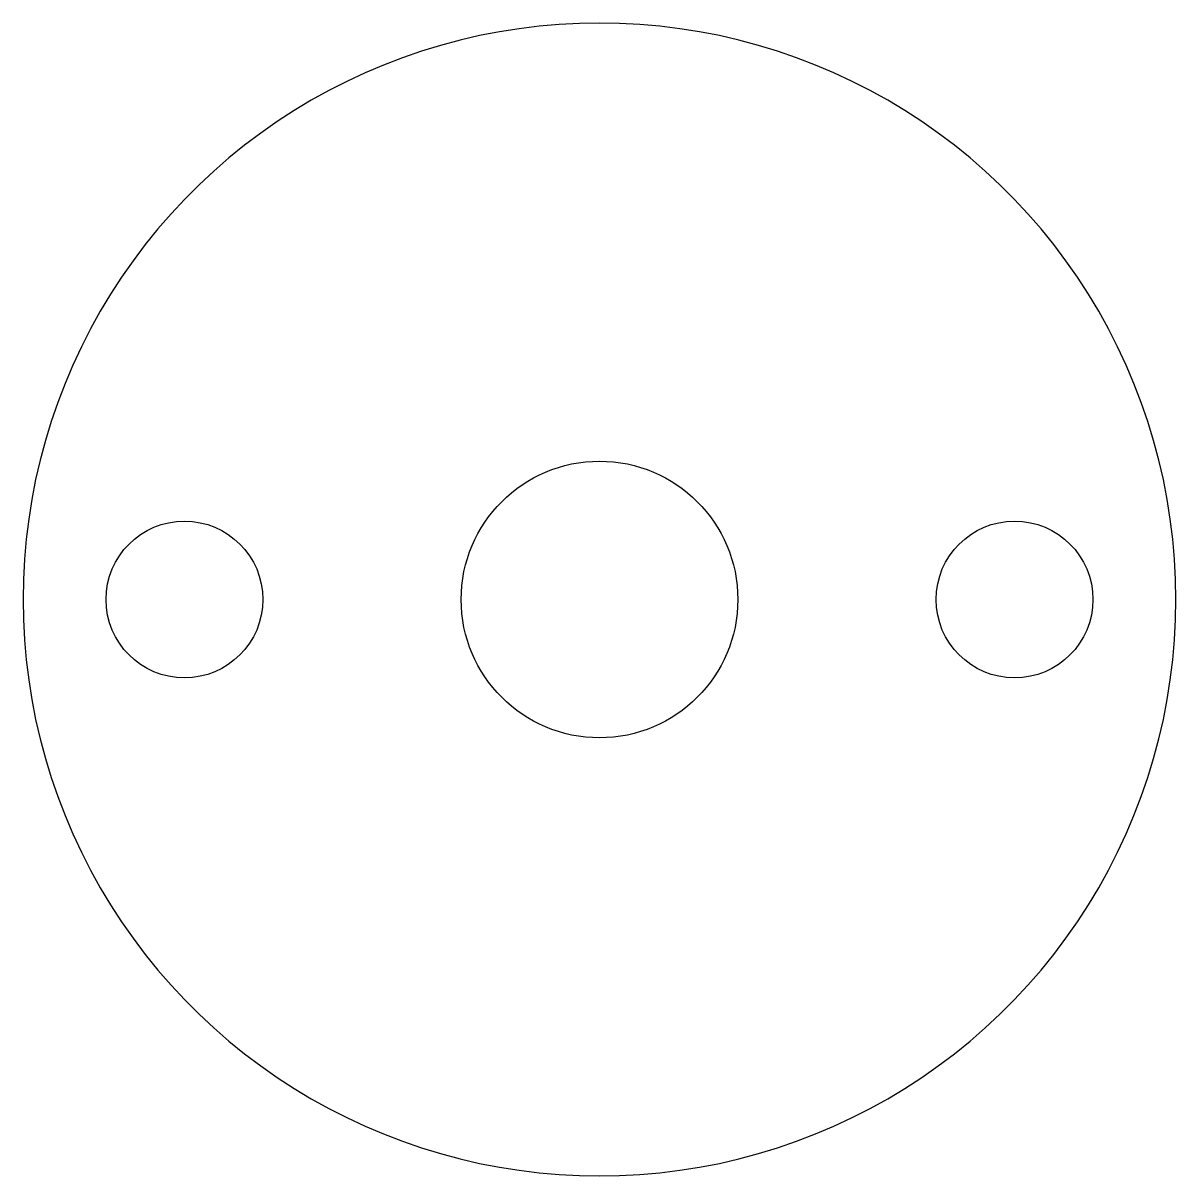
# Model space of a CAD drawing. Header units: millimetres. Extents: x -12.5 to 12.5, y -12.5 to 12.5.
import ezdxf

# ---------------------------------------------------------------- set-up
doc = ezdxf.new("R2010")
doc.units = ezdxf.units.MM

msp = doc.modelspace()

# ---------------------------------------------------------------- linework, layer by layer
at = {"layer": 'CUT'}
msp.add_lwpolyline([(12.5, 0), (12.492, 0.436), (12.47, 0.872), (12.432, 1.307), (12.378, 1.74), (12.31, 2.171), (12.227, 2.599), (12.129, 3.024), (12.016, 3.445), (11.888, 3.863), (11.746, 4.275), (11.59, 4.683), (11.419, 5.084), (11.235, 5.48), (11.037, 5.868), (10.825, 6.25), (10.601, 6.624), (10.363, 6.99), (10.113, 7.347), (9.85, 7.696), (9.576, 8.035), (9.289, 8.364), (8.992, 8.683), (8.683, 8.992), (8.364, 9.289), (8.035, 9.576), (7.696, 9.85), (7.347, 10.113), (6.99, 10.363), (6.624, 10.601), (6.25, 10.825), (5.868, 11.037), (5.48, 11.235), (5.084, 11.419), (4.683, 11.59), (4.275, 11.746), (3.863, 11.888), (3.445, 12.016), (3.024, 12.129), (2.599, 12.227), (2.171, 12.31), (1.74, 12.378), (1.307, 12.432), (0.872, 12.47), (0.436, 12.492), (0, 12.5), (-0.436, 12.492), (-0.872, 12.47), (-1.307, 12.432), (-1.74, 12.378), (-2.171, 12.31), (-2.599, 12.227), (-3.024, 12.129), (-3.445, 12.016), (-3.863, 11.888), (-4.275, 11.746), (-4.683, 11.59), (-5.084, 11.419), (-5.48, 11.235), (-5.868, 11.037), (-6.25, 10.825), (-6.624, 10.601), (-6.99, 10.363), (-7.347, 10.113), (-7.696, 9.85), (-8.035, 9.576), (-8.364, 9.289), (-8.683, 8.992), (-8.992, 8.683), (-9.289, 8.364), (-9.576, 8.035), (-9.85, 7.696), (-10.113, 7.347), (-10.363, 6.99), (-10.601, 6.624), (-10.825, 6.25), (-11.037, 5.868), (-11.235, 5.48), (-11.419, 5.084), (-11.59, 4.683), (-11.746, 4.275), (-11.888, 3.863), (-12.016, 3.445), (-12.129, 3.024), (-12.227, 2.599), (-12.31, 2.171), (-12.378, 1.74), (-12.432, 1.307), (-12.47, 0.872), (-12.492, 0.436), (-12.5, 0), (-12.492, -0.436), (-12.47, -0.872), (-12.432, -1.307), (-12.378, -1.74), (-12.31, -2.171), (-12.227, -2.599), (-12.129, -3.024), (-12.016, -3.445), (-11.888, -3.863), (-11.746, -4.275), (-11.59, -4.683), (-11.419, -5.084), (-11.235, -5.48), (-11.037, -5.868), (-10.825, -6.25), (-10.601, -6.624), (-10.363, -6.99), (-10.113, -7.347), (-9.85, -7.696), (-9.576, -8.035), (-9.289, -8.364), (-8.992, -8.683), (-8.683, -8.992), (-8.364, -9.289), (-8.035, -9.576), (-7.696, -9.85), (-7.347, -10.113), (-6.99, -10.363), (-6.624, -10.601), (-6.25, -10.825), (-5.868, -11.037), (-5.48, -11.235), (-5.084, -11.419), (-4.683, -11.59), (-4.275, -11.746), (-3.863, -11.888), (-3.445, -12.016), (-3.024, -12.129), (-2.599, -12.227), (-2.171, -12.31), (-1.74, -12.378), (-1.307, -12.432), (-0.872, -12.47), (-0.436, -12.492), (0, -12.5), (0.436, -12.492), (0.872, -12.47), (1.307, -12.432), (1.74, -12.378), (2.171, -12.31), (2.599, -12.227), (3.024, -12.129), (3.445, -12.016), (3.863, -11.888), (4.275, -11.746), (4.683, -11.59), (5.084, -11.419), (5.48, -11.235), (5.868, -11.037), (6.25, -10.825), (6.624, -10.601), (6.99, -10.363), (7.347, -10.113), (7.696, -9.85), (8.035, -9.576), (8.364, -9.289), (8.683, -8.992), (8.992, -8.683), (9.289, -8.364), (9.576, -8.035), (9.85, -7.696), (10.113, -7.347), (10.363, -6.99), (10.601, -6.624), (10.825, -6.25), (11.037, -5.868), (11.235, -5.48), (11.419, -5.084), (11.59, -4.683), (11.746, -4.275), (11.888, -3.863), (12.016, -3.445), (12.129, -3.024), (12.227, -2.599), (12.31, -2.171), (12.378, -1.74), (12.432, -1.307), (12.47, -0.872), (12.492, -0.436), (12.5, 0)], close=True, dxfattribs=at)
at = {"layer": 'DRILL'}
for centre, radius in [((0, 0), 3), ((-9, 0), 1.7), ((9, 0), 1.7)]:
    msp.add_circle(centre, radius, dxfattribs=at)

doc.saveas('drawing.dxf')
